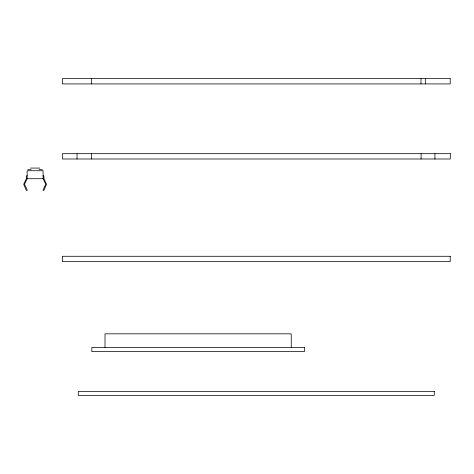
<?xml version="1.0" encoding="UTF-8"?>
<svg xmlns="http://www.w3.org/2000/svg" width="474" height="474" viewBox="0 0 474 474"><rect width="100%" height="100%" fill="white"/><g stroke="black" fill="none" stroke-linecap="round" stroke-linejoin="round"><path stroke-width="0.71" d="M27.154 175.653L26.354 176.05L26.354 178.71L23.7 184.285L26.354 190.4L27.154 190.4L27.154 189.867L24.5 184.285L27.154 178.71L27.154 170.741L43.093 170.741L43.093 178.71L45.753 184.285L43.093 189.867L43.093 190.4L43.892 190.4L46.547 184.285L43.892 178.71L43.892 176.05L43.093 175.653M30.472 168.08L39.775 168.08M27.818 169.674L31.136 169.674M39.111 169.674L42.429 169.674M26.354 178.71L43.892 178.71M434.942 153.683L434.942 158.991M425.326 78.607L425.326 83.922M421.096 153.683L421.078 158.991M420.989 78.607L420.989 83.922M291.243 347.383L291.243 333.832L105.009 333.832L105.009 347.383M91.654 153.683L91.654 158.991M91.565 78.607L91.565 83.922M77.037 153.683L77.037 158.991M450.217 78.607L62.343 78.607L62.343 83.922L450.217 83.922L450.217 78.607M450.3 153.683L62.426 153.683L62.426 158.991L450.3 158.991L450.3 153.683M450.217 256.28L62.343 256.28L62.343 261.595L450.217 261.595L450.217 256.28M304.391 347.383L91.861 347.383L91.861 351.637L304.391 351.637L304.391 347.383M434.273 391.411L78.281 391.411L78.281 395.393L434.273 395.393L434.273 391.411"/></g></svg>
